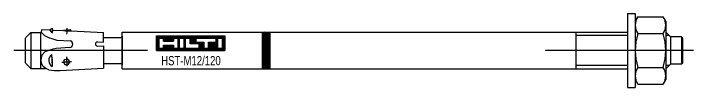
# Model space of a CAD drawing. Header units: millimetres. Extents: x 296 to 4896, y 152 to 3333.
# Drawn here: x 3526.4 to 3748.7, y 1348.6 to 1372.6 of the extents above; entities that cross this region are included whole.
import ezdxf
from ezdxf.enums import TextEntityAlignment as Align

# ---------------------------------------------------------------- set-up
doc = ezdxf.new("R2010")
doc.units = ezdxf.units.MM
doc.linetypes.add('DASHED', pattern=[0.25, 0.15625, -0.09375])
for name, color, linetype in [('1', 1, 'DASHED'), ('10', 1, 'Continuous'), ('2', 3, 'Continuous'), ('3', 4, 'Continuous'), ('4', 2, 'Continuous'), ('951', 1, 'Continuous')]:
    doc.layers.add(name, color=color, linetype=linetype)
doc.styles.get("Standard").update_dxf_attribs({"font": 'arial.ttf'})

# ---------------------------------------------------------------- blocks, each defined once
blk = doc.blocks.new('HST-M12-120')
at = {"layer": '1'}
for p, q in [((-201.46, 5.35), (-201.37, 7.29)), ((-175.14, 0), (-218.91, 0)), ((3.42, 0), (-45.09, 0)), ((-201.64, -2.09), (-201.48, -5.16)), ((-203.17, -3.79), (-199.98, -3.62))]:
    blk.add_line(p, q, dxfattribs=at)
at = {"layer": '1', "linetype": 'Continuous'}
blk.add_arc((-201.03, 13.8), 7.44, 258.4927, 276.2076, dxfattribs=at)
at = {"layer": '10'}
for p, q in [((-172.15, 0), (-172.15, 4.8)), ((-172.15, 4.8), (-149.84, 4.8)), ((-172.11, 4.8), (-172.11, 0)), ((-172.03, 0), (-172.03, 4.8)), ((-171.95, 4.8), (-171.95, 0)), ((-171.87, 0), (-171.87, 4.8)), ((-171.79, 4.8), (-171.79, 0)), ((-171.71, 0), (-171.71, 4.8)), ((-171.63, 4.8), (-171.63, 0)), ((-171.55, 0), (-171.55, 4.8)), ((-171.47, 4.8), (-171.47, 0)), ((-171.39, 0), (-171.39, 4.8)), ((-171.31, 4.8), (-171.31, 4)), ((-171.23, 4), (-171.23, 4.8)), ((-171.15, 4.8), (-171.15, 4)), ((-171.07, 4), (-171.07, 4.8)), ((-170.99, 4.8), (-170.99, 4)), ((-170.91, 4), (-170.91, 4.8)), ((-170.83, 4.8), (-170.83, 4)), ((-170.75, 4), (-170.75, 4.8)), ((-170.67, 4.8), (-170.67, 4)), ((-170.59, 4), (-170.59, 4.8)), ((-170.51, 4.8), (-170.51, 4)), ((-170.43, 4), (-170.43, 4.8)), ((-170.35, 4.8), (-170.35, 4)), ((-170.27, 4), (-170.27, 4.8)), ((-170.19, 4.8), (-170.19, 4)), ((-170.11, 4), (-170.11, 4.8)), ((-170.03, 4.8), (-170.03, 4)), ((-169.95, 4), (-169.95, 4.8)), ((-169.87, 4.8), (-169.87, 4)), ((-169.79, 3.06), (-169.79, 4.8)), ((-169.71, 4.8), (-169.71, 3.06)), ((-169.63, 3.06), (-169.63, 4.8)), ((-169.55, 4.8), (-169.55, 3.06)), ((-169.47, 3.06), (-169.47, 4.8)), ((-169.39, 4.8), (-169.39, 3.06)), ((-169.31, 3.06), (-169.31, 4.8)), ((-169.23, 4.8), (-169.23, 3.06)), ((-169.15, 3.06), (-169.15, 4.8)), ((-169.07, 4.8), (-169.07, 3.06)), ((-168.99, 3.06), (-168.99, 4.8)), ((-168.91, 4.8), (-168.91, 3.06)), ((-168.83, 3.06), (-168.83, 4.8)), ((-168.75, 4.8), (-168.75, 3.06)), ((-168.67, 3.06), (-168.67, 4.8)), ((-168.59, 4.8), (-168.59, 3.06)), ((-168.51, 3.06), (-168.51, 4.8)), ((-168.43, 4.8), (-168.43, 3.06)), ((-168.35, 3.06), (-168.35, 4.8)), ((-168.27, 4.8), (-168.27, 3.06)), ((-168.19, 3.06), (-168.19, 4.8)), ((-168.11, 4.8), (-168.11, 3.06)), ((-168.03, 3.06), (-168.03, 4.8)), ((-167.95, 4.8), (-167.95, 3.06)), ((-167.87, 3.06), (-167.87, 4.8)), ((-167.79, 4.8), (-167.79, 3.06)), ((-167.71, 3.06), (-167.71, 4.8)), ((-167.63, 4.8), (-167.63, 3.06)), ((-167.55, 3.06), (-167.55, 4.8)), ((-167.47, 4.8), (-167.47, 3.06)), ((-167.39, 3.06), (-167.39, 4.8)), ((-167.31, 4.8), (-167.31, 3.06)), ((-167.23, 3.06), (-167.23, 4.8)), ((-167.15, 4.8), (-167.15, 3.06)), ((-167.07, 3.06), (-167.07, 4.8)), ((-166.99, 4.8), (-166.99, 3.06)), ((-166.91, 3.06), (-166.91, 4.8)), ((-166.83, 4.8), (-166.83, 3.06)), ((-166.75, 3.06), (-166.75, 4.8)), ((-166.67, 4.8), (-166.67, 3.06)), ((-166.59, 4), (-166.59, 4.8)), ((-166.51, 4.8), (-166.51, 4)), ((-166.43, 4), (-166.43, 4.8)), ((-166.35, 4.8), (-166.35, 4)), ((-166.27, 4), (-166.27, 4.8)), ((-166.19, 4.8), (-166.19, 4)), ((-166.11, 4), (-166.11, 4.8)), ((-166.03, 4.8), (-166.03, 4)), ((-165.95, 4), (-165.95, 4.8)), ((-165.87, 4.8), (-165.87, 4)), ((-165.79, 4), (-165.79, 4.8)), ((-165.71, 4.8), (-165.71, 4)), ((-165.63, 4), (-165.63, 4.8)), ((-165.55, 4.8), (-165.55, 4)), ((-165.47, 4), (-165.47, 4.8)), ((-165.39, 4.8), (-165.39, 4)), ((-165.31, 4), (-165.31, 4.8)), ((-165.23, 4.8), (-165.23, 4)), ((-165.15, 4), (-165.15, 4.8)), ((-165.07, 4.8), (-165.07, 0)), ((-164.99, 0), (-164.99, 4.8)), ((-164.91, 4.8), (-164.91, 0)), ((-164.83, 0), (-164.83, 4.8)), ((-164.75, 4.8), (-164.75, 0)), ((-164.67, 4), (-164.67, 4.8)), ((-164.59, 4.8), (-164.59, 4)), ((-164.51, 4), (-164.51, 4.8)), ((-164.43, 4.8), (-164.43, 4)), ((-164.35, 4), (-164.35, 4.8)), ((-164.27, 4.8), (-164.27, 4)), ((-164.19, 4), (-164.19, 4.8)), ((-164.11, 4.8), (-164.11, 4)), ((-164.03, 4), (-164.03, 4.8)), ((-163.95, 4.8), (-163.95, 4)), ((-163.87, 4), (-163.87, 4.8)), ((-163.79, 4.8), (-163.79, 4)), ((-163.71, 4), (-163.71, 4.8)), ((-163.63, 4.8), (-163.63, 4)), ((-163.55, 4), (-163.55, 4.8)), ((-163.47, 4.8), (-163.47, 4)), ((-163.39, 4), (-163.39, 4.8)), ((-163.31, 4.8), (-163.31, 4)), ((-163.23, 4), (-163.23, 4.8)), ((-163.15, 4.8), (-163.15, 0)), ((-163.07, 0), (-163.07, 4.8)), ((-162.99, 4.8), (-162.99, 0)), ((-162.91, 0), (-162.91, 4.8)), ((-162.83, 4.8), (-162.83, 0)), ((-162.75, 0), (-162.75, 4.8)), ((-162.67, 4.8), (-162.67, 4)), ((-162.59, 4), (-162.59, 4.8)), ((-162.51, 4.8), (-162.51, 4)), ((-162.43, 4), (-162.43, 4.8)), ((-162.35, 4.8), (-162.35, 4)), ((-162.27, 4), (-162.27, 4.8)), ((-162.19, 4.8), (-162.19, 4)), ((-162.11, 4), (-162.11, 4.8)), ((-162.03, 4.8), (-162.03, 4)), ((-161.95, 4), (-161.95, 4.8)), ((-161.87, 4.8), (-161.87, 4)), ((-161.79, 4), (-161.79, 4.8)), ((-161.71, 4.8), (-161.71, 4)), ((-161.63, 4), (-161.63, 4.8)), ((-161.55, 4.8), (-161.55, 4)), ((-161.47, 4), (-161.47, 4.8)), ((-161.39, 4.8), (-161.39, 4)), ((-161.31, 4), (-161.31, 4.8)), ((-161.23, 4.8), (-161.23, 4)), ((-161.15, 2.12), (-161.15, 4.8)), ((-161.07, 4.8), (-161.07, 2.12)), ((-160.99, 2.12), (-160.99, 4.8)), ((-160.91, 4.8), (-160.91, 2.12)), ((-160.83, 2.12), (-160.83, 4.8)), ((-160.75, 4.8), (-160.75, 2.12)), ((-160.67, 2.12), (-160.67, 4.8)), ((-160.59, 4.8), (-160.59, 2.12)), ((-160.51, 2.12), (-160.51, 4.8)), ((-160.43, 4.8), (-160.43, 2.12)), ((-160.35, 2.12), (-160.35, 4.8)), ((-160.27, 4.8), (-160.27, 2.12)), ((-160.19, 2.12), (-160.19, 4.8)), ((-160.11, 4.8), (-160.11, 2.12)), ((-160.03, 2.12), (-160.03, 4.8)), ((-159.95, 4.8), (-159.95, 2.12)), ((-159.87, 2.12), (-159.87, 4.8)), ((-159.79, 4.8), (-159.79, 2.12)), ((-159.71, 2.12), (-159.71, 4.8)), ((-159.63, 4.8), (-159.63, 2.12)), ((-159.55, 2.12), (-159.55, 4.8)), ((-159.47, 4.8), (-159.47, 2.12)), ((-159.39, 2.12), (-159.39, 4.8)), ((-159.31, 4.8), (-159.31, 2.12)), ((-159.23, 2.12), (-159.23, 4.8)), ((-159.15, 4.8), (-159.15, 4)), ((-159.07, 4), (-159.07, 4.8)), ((-158.99, 4.8), (-158.99, 4)), ((-158.91, 4), (-158.91, 4.8)), ((-158.83, 4.8), (-158.83, 4)), ((-158.75, 4), (-158.75, 4.8)), ((-158.67, 4.8), (-158.67, 4)), ((-158.59, 4), (-158.59, 4.8)), ((-158.51, 4.8), (-158.51, 4)), ((-158.43, 4), (-158.43, 4.8)), ((-158.35, 4.8), (-158.35, 4)), ((-158.27, 4), (-158.27, 4.8)), ((-158.19, 4.8), (-158.19, 4)), ((-158.11, 4), (-158.11, 4.8)), ((-158.03, 4.8), (-158.03, 4)), ((-157.95, 4), (-157.95, 4.8)), ((-157.87, 4.8), (-157.87, 4)), ((-157.79, 4), (-157.79, 4.8)), ((-157.71, 4.8), (-157.71, 4)), ((-157.63, 4), (-157.63, 4.8)), ((-157.55, 4.8), (-157.55, 4)), ((-157.47, 4), (-157.47, 4.8)), ((-157.39, 4.8), (-157.39, 4)), ((-157.31, 4), (-157.31, 4.8)), ((-157.23, 4.8), (-157.23, 4)), ((-157.15, 4), (-157.15, 4.8)), ((-157.07, 4.8), (-157.07, 4)), ((-156.99, 4), (-156.99, 4.8)), ((-156.91, 4.8), (-156.91, 4)), ((-156.83, 4), (-156.83, 4.8)), ((-156.75, 4.8), (-156.75, 4)), ((-156.67, 4), (-156.67, 4.8)), ((-156.59, 4.8), (-156.59, 4)), ((-156.51, 4), (-156.51, 4.8)), ((-156.43, 4.8), (-156.43, 4)), ((-156.35, 4), (-156.35, 4.8)), ((-156.27, 4.8), (-156.27, 4)), ((-156.19, 4), (-156.19, 4.8)), ((-156.11, 4.8), (-156.11, 4)), ((-156.03, 4), (-156.03, 4.8)), ((-155.95, 4.8), (-155.95, 4)), ((-155.87, 4), (-155.87, 4.8)), ((-155.79, 4.8), (-155.79, 4)), ((-155.71, 4), (-155.71, 4.8)), ((-155.63, 4.8), (-155.63, 4)), ((-155.55, 4), (-155.55, 4.8)), ((-155.47, 4.8), (-155.47, 4)), ((-155.39, 4), (-155.39, 4.8)), ((-155.31, 4.8), (-155.31, 4)), ((-155.23, 4), (-155.23, 4.8)), ((-155.15, 4.8), (-155.15, 4)), ((-155.07, 4), (-155.07, 4.8)), ((-154.99, 4.8), (-154.99, 4)), ((-154.91, 4), (-154.91, 4.8)), ((-154.83, 4.8), (-154.83, 4)), ((-154.75, 4), (-154.75, 4.8)), ((-154.67, 4.8), (-154.67, 4)), ((-154.59, 4), (-154.59, 4.8)), ((-154.51, 4.8), (-154.51, 4)), ((-154.43, 4), (-154.43, 4.8)), ((-154.35, 4.8), (-154.35, 4)), ((-154.27, 4), (-154.27, 4.8)), ((-154.19, 4.8), (-154.19, 4)), ((-154.11, 4), (-154.11, 4.8)), ((-154.03, 4.8), (-154.03, 4)), ((-153.95, 4), (-153.95, 4.8)), ((-153.87, 4.8), (-153.87, 4)), ((-153.79, 4), (-153.79, 4.8)), ((-153.71, 4.8), (-153.71, 4)), ((-153.63, 4), (-153.63, 4.8)), ((-153.55, 4.8), (-153.55, 4)), ((-153.47, 4), (-153.47, 4.8)), ((-153.39, 4.8), (-153.39, 4)), ((-153.31, 4), (-153.31, 4.8)), ((-153.23, 4.8), (-153.23, 4)), ((-153.15, 4), (-153.15, 4.8)), ((-153.07, 4.8), (-153.07, 4)), ((-152.99, 4), (-152.99, 4.8)), ((-152.91, 4.8), (-152.91, 4)), ((-152.83, 4), (-152.83, 4.8)), ((-152.75, 4.8), (-152.75, 4)), ((-152.67, 4), (-152.67, 4.8)), ((-152.59, 4.8), (-152.59, 0)), ((-152.51, 0), (-152.51, 4.8)), ((-152.43, 4.8), (-152.43, 0)), ((-152.35, 0), (-152.35, 4.8)), ((-152.27, 4.8), (-152.27, 0)), ((-152.19, 0), (-152.19, 4.8)), ((-152.11, 4.8), (-152.11, 4)), ((-152.03, 4), (-152.03, 4.8)), ((-151.95, 4.8), (-151.95, 4)), ((-151.87, 4), (-151.87, 4.8)), ((-151.79, 4.8), (-151.79, 4)), ((-151.71, 4), (-151.71, 4.8)), ((-151.63, 4.8), (-151.63, 4)), ((-151.55, 4), (-151.55, 4.8)), ((-151.47, 4.8), (-151.47, 4)), ((-151.39, 4), (-151.39, 4.8)), ((-151.31, 4.8), (-151.31, 4)), ((-151.23, 4), (-151.23, 4.8)), ((-151.15, 4.8), (-151.15, 4)), ((-151.07, 4), (-151.07, 4.8)), ((-150.99, 4.8), (-150.99, 4)), ((-150.91, 4), (-150.91, 4.8)), ((-150.83, 4.8), (-150.83, 4)), ((-150.75, 4), (-150.75, 4.8)), ((-150.67, 4.8), (-150.67, 4)), ((-150.59, 0), (-150.59, 4.8)), ((-150.51, 4.8), (-150.51, 0)), ((-150.43, 0), (-150.43, 4.8)), ((-150.35, 4.8), (-150.35, 0)), ((-150.27, 0), (-150.27, 4.8)), ((-150.19, 4.8), (-150.19, 0)), ((-150.11, 0), (-150.11, 4.8)), ((-150.03, 4.8), (-150.03, 0)), ((-149.95, 0), (-149.95, 4.8)), ((-149.87, 4.8), (-149.87, 0)), ((-149.84, 0), (-149.84, 4.8)), ((-171.35, 0.8), (-171.35, 4)), ((-171.35, 4), (-169.84, 4)), ((-169.84, 3.06), (-169.84, 4)), ((-169.84, 3.06), (-166.64, 3.06)), ((-166.64, 4), (-165.14, 4)), ((-166.64, 3.06), (-166.64, 4)), ((-165.14, 0.8), (-165.14, 4)), ((-164.67, 4), (-163.16, 4)), ((-164.67, 0.8), (-164.67, 4)), ((-163.16, 0.8), (-163.16, 4)), ((-162.69, 4), (-161.19, 4)), ((-162.69, 0.8), (-162.69, 4)), ((-161.19, 2.12), (-161.19, 4)), ((-159.21, 4), (-152.62, 4)), ((-159.21, 2.68), (-159.21, 4)), ((-159.21, 2.68), (-156.67, 2.68)), ((-159.15, 2.68), (-159.15, 2.12)), ((-159.07, 2.12), (-159.07, 2.68)), ((-158.99, 2.68), (-158.99, 2.12)), ((-158.91, 2.12), (-158.91, 2.68)), ((-158.83, 2.68), (-158.83, 2.12)), ((-158.75, 2.12), (-158.75, 2.68)), ((-158.67, 2.68), (-158.67, 2.12)), ((-158.59, 2.12), (-158.59, 2.68)), ((-158.51, 2.68), (-158.51, 2.12)), ((-158.43, 2.12), (-158.43, 2.68)), ((-158.35, 2.68), (-158.35, 2.12)), ((-158.27, 2.12), (-158.27, 2.68)), ((-158.19, 2.68), (-158.19, 2.12)), ((-158.11, 0), (-158.11, 2.68)), ((-158.03, 2.68), (-158.03, 0)), ((-157.95, 0), (-157.95, 2.68)), ((-157.87, 2.68), (-157.87, 0)), ((-157.79, 0), (-157.79, 2.68)), ((-157.71, 2.68), (-157.71, 0)), ((-157.63, 0), (-157.63, 2.68)), ((-157.55, 2.68), (-157.55, 0)), ((-157.47, 0), (-157.47, 2.68)), ((-157.39, 2.68), (-157.39, 0)), ((-157.31, 0), (-157.31, 2.68)), ((-157.23, 2.68), (-157.23, 0)), ((-157.15, 0), (-157.15, 2.68)), ((-157.07, 2.68), (-157.07, 0)), ((-156.99, 0), (-156.99, 2.68)), ((-156.91, 2.68), (-156.91, 0)), ((-156.83, 0), (-156.83, 2.68)), ((-156.75, 2.68), (-156.75, 0)), ((-156.67, 0.8), (-156.67, 2.68)), ((-155.16, 0.8), (-155.16, 2.68)), ((-155.16, 2.68), (-152.62, 2.68)), ((-155.15, 2.68), (-155.15, 0)), ((-155.07, 0), (-155.07, 2.68)), ((-154.99, 2.68), (-154.99, 0)), ((-154.91, 0), (-154.91, 2.68)), ((-154.83, 2.68), (-154.83, 0)), ((-154.75, 0), (-154.75, 2.68)), ((-154.67, 2.68), (-154.67, 0)), ((-154.59, 0), (-154.59, 2.68)), ((-154.51, 2.68), (-154.51, 0)), ((-154.43, 0), (-154.43, 2.68)), ((-154.35, 2.68), (-154.35, 0)), ((-154.27, 0), (-154.27, 2.68)), ((-154.19, 2.68), (-154.19, 0)), ((-154.11, 0), (-154.11, 2.68)), ((-154.03, 2.68), (-154.03, 0)), ((-153.95, 0), (-153.95, 2.68)), ((-153.87, 2.68), (-153.87, 0)), ((-153.79, 0), (-153.79, 2.68)), ((-153.71, 2.68), (-153.71, 0)), ((-153.63, 0), (-153.63, 2.68)), ((-153.55, 2.68), (-153.55, 0)), ((-153.47, 0), (-153.47, 2.68)), ((-153.39, 2.68), (-153.39, 0)), ((-153.31, 0), (-153.31, 2.68)), ((-153.23, 2.68), (-153.23, 0)), ((-153.15, 0), (-153.15, 2.68)), ((-153.07, 2.68), (-153.07, 0)), ((-152.99, 0), (-152.99, 2.68)), ((-152.91, 2.68), (-152.91, 0)), ((-152.83, 0), (-152.83, 2.68)), ((-152.75, 2.68), (-152.75, 0)), ((-152.67, 0), (-152.67, 2.68)), ((-152.62, 2.68), (-152.62, 4)), ((-152.15, 4), (-150.64, 4)), ((-152.15, 0.8), (-152.15, 4)), ((-150.64, 0.8), (-150.64, 4)), ((-172.15, 0), (-149.84, 0)), ((-171.35, 0.8), (-169.84, 0.8)), ((-171.31, 0.8), (-171.31, 0)), ((-171.23, 0), (-171.23, 0.8)), ((-171.15, 0.8), (-171.15, 0)), ((-171.07, 0), (-171.07, 0.8)), ((-170.99, 0.8), (-170.99, 0)), ((-170.91, 0), (-170.91, 0.8)), ((-170.83, 0.8), (-170.83, 0)), ((-170.75, 0), (-170.75, 0.8)), ((-170.67, 0.8), (-170.67, 0)), ((-170.59, 0), (-170.59, 0.8)), ((-170.51, 0.8), (-170.51, 0)), ((-170.43, 0), (-170.43, 0.8)), ((-170.35, 0.8), (-170.35, 0)), ((-170.27, 0), (-170.27, 0.8)), ((-170.19, 0.8), (-170.19, 0)), ((-170.11, 0), (-170.11, 0.8)), ((-170.03, 0.8), (-170.03, 0)), ((-169.95, 0), (-169.95, 0.8)), ((-169.87, 0.8), (-169.87, 0)), ((-169.84, 0.8), (-169.84, 1.74)), ((-169.84, 1.74), (-166.64, 1.74)), ((-169.79, 0), (-169.79, 1.74)), ((-169.71, 1.74), (-169.71, 0)), ((-169.63, 0), (-169.63, 1.74)), ((-169.55, 1.74), (-169.55, 0)), ((-169.47, 0), (-169.47, 1.74)), ((-169.39, 1.74), (-169.39, 0)), ((-169.31, 0), (-169.31, 1.74)), ((-169.23, 1.74), (-169.23, 0)), ((-169.15, 0), (-169.15, 1.74)), ((-169.07, 1.74), (-169.07, 0)), ((-168.99, 0), (-168.99, 1.74)), ((-168.91, 1.74), (-168.91, 0)), ((-168.83, 0), (-168.83, 1.74)), ((-168.75, 1.74), (-168.75, 0)), ((-168.67, 0), (-168.67, 1.74)), ((-168.59, 1.74), (-168.59, 0)), ((-168.51, 0), (-168.51, 1.74)), ((-168.43, 1.74), (-168.43, 0)), ((-168.35, 0), (-168.35, 1.74)), ((-168.27, 1.74), (-168.27, 0)), ((-168.19, 0), (-168.19, 1.74)), ((-168.11, 1.74), (-168.11, 0)), ((-168.03, 0), (-168.03, 1.74)), ((-167.95, 1.74), (-167.95, 0)), ((-167.87, 0), (-167.87, 1.74)), ((-167.79, 1.74), (-167.79, 0)), ((-167.71, 0), (-167.71, 1.74)), ((-167.63, 1.74), (-167.63, 0)), ((-167.55, 0), (-167.55, 1.74)), ((-167.47, 1.74), (-167.47, 0)), ((-167.39, 0), (-167.39, 1.74)), ((-167.31, 1.74), (-167.31, 0)), ((-167.23, 0), (-167.23, 1.74)), ((-167.15, 1.74), (-167.15, 0)), ((-167.07, 0), (-167.07, 1.74)), ((-166.99, 1.74), (-166.99, 0)), ((-166.91, 0), (-166.91, 1.74)), ((-166.83, 1.74), (-166.83, 0)), ((-166.75, 0), (-166.75, 1.74)), ((-166.67, 1.74), (-166.67, 0)), ((-166.64, 1.74), (-166.64, 0.8)), ((-166.64, 0.8), (-165.14, 0.8)), ((-166.59, 0), (-166.59, 0.8)), ((-166.51, 0.8), (-166.51, 0)), ((-166.43, 0), (-166.43, 0.8)), ((-166.35, 0.8), (-166.35, 0)), ((-166.27, 0), (-166.27, 0.8)), ((-166.19, 0.8), (-166.19, 0)), ((-166.11, 0), (-166.11, 0.8)), ((-166.03, 0.8), (-166.03, 0)), ((-165.95, 0), (-165.95, 0.8)), ((-165.87, 0.8), (-165.87, 0)), ((-165.79, 0), (-165.79, 0.8)), ((-165.71, 0.8), (-165.71, 0)), ((-165.63, 0), (-165.63, 0.8)), ((-165.55, 0.8), (-165.55, 0)), ((-165.47, 0), (-165.47, 0.8)), ((-165.39, 0.8), (-165.39, 0)), ((-165.31, 0), (-165.31, 0.8)), ((-165.23, 0.8), (-165.23, 0)), ((-165.15, 0), (-165.15, 0.8)), ((-164.67, 0), (-164.67, 0.8)), ((-164.67, 0.8), (-163.16, 0.8)), ((-164.59, 0.8), (-164.59, 0)), ((-164.51, 0), (-164.51, 0.8)), ((-164.43, 0.8), (-164.43, 0)), ((-164.35, 0), (-164.35, 0.8)), ((-164.27, 0.8), (-164.27, 0)), ((-164.19, 0), (-164.19, 0.8)), ((-164.11, 0.8), (-164.11, 0)), ((-164.03, 0), (-164.03, 0.8)), ((-163.95, 0.8), (-163.95, 0)), ((-163.87, 0), (-163.87, 0.8)), ((-163.79, 0.8), (-163.79, 0)), ((-163.71, 0), (-163.71, 0.8)), ((-163.63, 0.8), (-163.63, 0)), ((-163.55, 0), (-163.55, 0.8)), ((-163.47, 0.8), (-163.47, 0)), ((-163.39, 0), (-163.39, 0.8)), ((-163.31, 0.8), (-163.31, 0)), ((-163.23, 0), (-163.23, 0.8)), ((-162.69, 0.8), (-158.17, 0.8)), ((-162.67, 0.8), (-162.67, 0)), ((-162.59, 0), (-162.59, 0.8)), ((-162.51, 0.8), (-162.51, 0)), ((-162.43, 0), (-162.43, 0.8)), ((-162.35, 0.8), (-162.35, 0)), ((-162.27, 0), (-162.27, 0.8)), ((-162.19, 0.8), (-162.19, 0)), ((-162.11, 0), (-162.11, 0.8)), ((-162.03, 0.8), (-162.03, 0)), ((-161.95, 0), (-161.95, 0.8)), ((-161.87, 0.8), (-161.87, 0)), ((-161.79, 0), (-161.79, 0.8)), ((-161.71, 0.8), (-161.71, 0)), ((-161.63, 0), (-161.63, 0.8)), ((-161.55, 0.8), (-161.55, 0)), ((-161.47, 0), (-161.47, 0.8)), ((-161.39, 0.8), (-161.39, 0)), ((-161.31, 0), (-161.31, 0.8)), ((-161.23, 0.8), (-161.23, 0)), ((-158.17, 2.12), (-161.19, 2.12)), ((-161.15, 0), (-161.15, 0.8)), ((-161.07, 0.8), (-161.07, 0)), ((-160.99, 0), (-160.99, 0.8)), ((-160.91, 0.8), (-160.91, 0)), ((-160.83, 0), (-160.83, 0.8)), ((-160.75, 0.8), (-160.75, 0)), ((-160.67, 0), (-160.67, 0.8)), ((-160.59, 0.8), (-160.59, 0)), ((-160.51, 0), (-160.51, 0.8)), ((-160.43, 0.8), (-160.43, 0)), ((-160.35, 0), (-160.35, 0.8)), ((-160.27, 0.8), (-160.27, 0)), ((-160.19, 0), (-160.19, 0.8)), ((-160.11, 0.8), (-160.11, 0)), ((-160.03, 0), (-160.03, 0.8)), ((-159.95, 0.8), (-159.95, 0)), ((-159.87, 0), (-159.87, 0.8)), ((-159.79, 0.8), (-159.79, 0)), ((-159.71, 0), (-159.71, 0.8)), ((-159.63, 0.8), (-159.63, 0)), ((-159.55, 0), (-159.55, 0.8)), ((-159.47, 0.8), (-159.47, 0)), ((-159.39, 0), (-159.39, 0.8)), ((-159.31, 0.8), (-159.31, 0)), ((-159.23, 0), (-159.23, 0.8)), ((-159.15, 0.8), (-159.15, 0)), ((-159.07, 0), (-159.07, 0.8)), ((-158.99, 0.8), (-158.99, 0)), ((-158.91, 0), (-158.91, 0.8)), ((-158.83, 0.8), (-158.83, 0)), ((-158.75, 0), (-158.75, 0.8)), ((-158.67, 0.8), (-158.67, 0)), ((-158.59, 0), (-158.59, 0.8)), ((-158.51, 0.8), (-158.51, 0)), ((-158.43, 0), (-158.43, 0.8)), ((-158.35, 0.8), (-158.35, 0)), ((-158.27, 0), (-158.27, 0.8)), ((-158.19, 0.8), (-158.19, 0)), ((-158.17, 0.8), (-158.17, 2.12)), ((-156.67, 0), (-156.67, 0.8)), ((-156.67, 0.8), (-155.16, 0.8)), ((-156.59, 0.8), (-156.59, 0)), ((-156.51, 0), (-156.51, 0.8)), ((-156.43, 0.8), (-156.43, 0)), ((-156.35, 0), (-156.35, 0.8)), ((-156.27, 0.8), (-156.27, 0)), ((-156.19, 0), (-156.19, 0.8)), ((-156.11, 0.8), (-156.11, 0)), ((-156.03, 0), (-156.03, 0.8)), ((-155.95, 0.8), (-155.95, 0)), ((-155.87, 0), (-155.87, 0.8)), ((-155.79, 0.8), (-155.79, 0)), ((-155.71, 0), (-155.71, 0.8)), ((-155.63, 0.8), (-155.63, 0)), ((-155.55, 0), (-155.55, 0.8)), ((-155.47, 0.8), (-155.47, 0)), ((-155.39, 0), (-155.39, 0.8)), ((-155.31, 0.8), (-155.31, 0)), ((-155.23, 0), (-155.23, 0.8)), ((-152.15, 0.8), (-150.64, 0.8)), ((-152.11, 0.8), (-152.11, 0)), ((-152.03, 0), (-152.03, 0.8)), ((-151.95, 0.8), (-151.95, 0)), ((-151.87, 0), (-151.87, 0.8)), ((-151.79, 0.8), (-151.79, 0)), ((-151.71, 0), (-151.71, 0.8)), ((-151.63, 0.8), (-151.63, 0)), ((-151.55, 0), (-151.55, 0.8)), ((-151.47, 0.8), (-151.47, 0)), ((-151.39, 0), (-151.39, 0.8)), ((-151.31, 0.8), (-151.31, 0)), ((-151.23, 0), (-151.23, 0.8)), ((-151.15, 0.8), (-151.15, 0)), ((-151.07, 0), (-151.07, 0.8)), ((-150.99, 0.8), (-150.99, 0)), ((-150.91, 0), (-150.91, 0.8)), ((-150.83, 0.8), (-150.83, 0)), ((-150.75, 0), (-150.75, 0.8)), ((-150.67, 0.8), (-150.67, 0))]:
    blk.add_line(p, q, dxfattribs=at)
at = {"layer": '2'}
for p, q in [((-18.11, 12), (-18.11, -12)), ((-18.11, 12), (-15.61, 12)), ((-15.61, 12), (-15.61, -12)), ((-15.61, 9.5), (-14.76, 10.97)), ((-14.76, 10.97), (-6.46, 10.97)), ((-5.61, 9.5), (-6.46, 10.97)), ((-5.61, 9.5), (-5.61, -9.5)), ((-209.76, 5.89), (-209.71, 6.84)), ((-209.71, 6.84), (-207.2, 6.72)), ((-207.2, 6.72), (-206.16, 7.27)), ((-206.23, 5.81), (-206.16, 7.27)), ((-206.23, 5.81), (-206.03, 6.67)), ((-206.03, 6.67), (-206.16, 7.27)), ((-206.03, 6.67), (-202.65, 6.51)), ((-202.51, 6.6), (-200.28, 6.88)), ((-200.24, 6.52), (-200.28, 6.88)), ((-213.25, 5.85), (-215, 4.09)), ((-213.25, 5.85), (-213.25, -5.85)), ((-213.25, 5.85), (-209.74, 5.85)), ((-210, -5.85), (-210, 5.85)), ((-200.1, 6.4), (-189.55, 5.91)), ((-189.55, 2.72), (-189.55, 5.89)), ((-183.4, 6), (-18.11, 6)), ((-183.4, -6), (-183.4, 6)), ((-183.4, 4.66), (-183.4, -4.66)), ((-137.5, -6), (-137.5, 6)), ((-135, -6), (-135, 6)), ((-35, 6), (-35, -6)), ((-14.76, 5.49), (-6.46, 5.49)), ((-5.61, 6), (-4, 4.39)), ((-0.5, 4.5), (-4, 4.5)), ((-0.5, 4.5), (-0.5, -4.5)), ((-0.5, 4.5), (0, 4)), ((-215, -4), (-215, 4)), ((-204.75, 3.41), (-200.35, 3.18)), ((-191.51, 2.83), (-189.55, 2.72)), ((-189.55, 4.22), (-183.85, 4.22)), ((-4, -4.39), (-4, 4.39)), ((0, -4), (0, 4)), ((-205.04, 0.8), (-200.57, 1.03)), ((-191.51, 1.39), (-189.55, 1.5)), ((-189.55, 1.5), (-189.55, -5.8)), ((-206.47, -1.32), (-206.26, -5.24)), ((-215, -4.09), (-213.25, -5.85)), ((-189.55, -4.22), (-183.85, -4.22)), ((-5.61, -6), (-4, -4.39)), ((0, -4), (-0.5, -4.5)), ((-213.25, -5.85), (-208.48, -5.85)), ((-203.73, -6.54), (-189.55, -5.8)), ((-183.4, -6), (-18.11, -6)), ((-14.76, -5.49), (-6.46, -5.49)), ((-0.5, -4.5), (-4, -4.5)), ((-15.61, -9.5), (-14.76, -10.97)), ((-14.76, -10.97), (-6.46, -10.97)), ((-5.61, -9.5), (-6.46, -10.97)), ((-18.11, -12), (-15.61, -12))]:
    blk.add_line(p, q, dxfattribs=at)
for points in [[(-209.76, 5.89), (-208.83, 4.85), (-207.5, 4.27), (-206.1, 3.84), (-204.75, 3.41)], [(-209.91, -3.09), (-209.6, -1.4), (-208.62, -0.36), (-206.98, 0.24), (-206, 0.51), (-205.04, 0.8)], [(-207.36, -6.28), (-208.39, -5.9), (-209.26, -5.17), (-209.77, -4.19), (-209.91, -3.09)]]:
    blk.add_lwpolyline(points, dxfattribs=at)
blk.add_lwpolyline([(-200.46, -3.65), (-201.15, -2.82), (-202.34, -3.06), (-202.64, -3.78), (-202.11, -4.53), (-201.09, -4.56)], close=True, dxfattribs=at)
for centre, radius, start, end in [((-10.76, 8.23), 4.85, 145.5615, 214.4385), ((-10.46, 8.23), 4.85, 325.5615, 34.4385), ((-202.71, 10.53), 5.89, 220.2631, 233.3507), ((-202.64, 6.66), 0.147, 267.3502, 334.0901), ((-200.09, 6.54), 0.147, 187.3502, 267.3502), ((-183.85, 4.66), 0.449, 270, 0), ((2.52, 0), 18.13, 162.383, 197.617), ((-23.74, 0), 18.13, 342.383, 17.617), ((-200.69, 2.13), 1.11, 276.1253, 72.1482), ((-191.4, 2.11), 0.723, 98.5979, 261.4021), ((-204.99, -3.21), 2.39, 128.033, 237.967), ((-218.44, -3.91), 12.25, 353.798, 12.202), ((-183.85, -4.66), 0.449, 0, 90), ((-204.49, 8.06), 14.63, 258.7007, 273), ((-10.76, -8.23), 4.85, 145.5615, 214.4385), ((-10.46, -8.23), 4.85, 325.5615, 34.4385)]:
    blk.add_arc(centre, radius, start, end, dxfattribs=at)
at = {"layer": '4'}
for p, q in [((-137.5, 3.63), (-135.13, 6)), ((-135.27, 6), (-137.5, 3.77)), ((-137.5, 3.91), (-135.41, 6)), ((-135.56, 6), (-137.5, 4.06)), ((-137.5, 4.2), (-135.7, 6)), ((-135.84, 6), (-137.5, 4.34)), ((-137.5, 4.48), (-135.98, 6)), ((-136.12, 6), (-137.5, 4.62)), ((-137.5, 4.76), (-136.26, 6)), ((-136.4, 6), (-137.5, 4.9)), ((-137.5, 5.05), (-136.55, 6)), ((-136.69, 6), (-137.5, 5.19)), ((-137.5, 5.33), (-136.83, 6)), ((-136.97, 6), (-137.5, 5.47)), ((-137.5, 5.61), (-137.11, 6)), ((-137.25, 6), (-137.5, 5.75)), ((-137.5, 5.89), (-137.39, 6)), ((-135, 5.99), (-137.5, 3.49)), ((-137.5, 3.35), (-135, 5.85)), ((-135, 5.71), (-137.5, 3.21)), ((-137.5, 3.07), (-135, 5.57)), ((-135, 5.42), (-137.5, 2.92)), ((-137.5, 2.78), (-135, 5.28)), ((-135, 5.14), (-137.5, 2.64)), ((-137.5, 2.5), (-135, 5)), ((-135, 4.86), (-137.5, 2.36)), ((-137.5, 2.22), (-135, 4.72)), ((-135, 4.58), (-137.5, 2.08)), ((-137.5, 1.93), (-135, 4.43)), ((-135, 4.29), (-137.5, 1.79)), ((-137.5, 1.65), (-135, 4.15)), ((-135, 4.01), (-137.5, 1.51)), ((-137.5, 1.37), (-135, 3.87)), ((-135, 3.73), (-137.5, 1.23)), ((-137.5, 1.09), (-135, 3.59)), ((-135, 3.44), (-137.5, 0.94)), ((-137.5, 0.8), (-135, 3.3)), ((-135, 3.16), (-137.5, 0.66)), ((-137.5, 0.52), (-135, 3.02)), ((-135, 2.88), (-137.5, 0.38)), ((-137.5, 0.24), (-135, 2.74)), ((-135, 2.6), (-137.5, 0.1)), ((-137.5, -0.05), (-135, 2.45)), ((-135, 2.31), (-137.5, -0.19)), ((-137.5, -0.33), (-135, 2.17)), ((-135, 2.03), (-137.5, -0.47)), ((-137.5, -0.61), (-135, 1.89)), ((-135, 1.75), (-137.5, -0.75)), ((-137.5, -0.89), (-135, 1.61)), ((-135, 1.46), (-137.5, -1.04)), ((-137.5, -1.18), (-135, 1.32)), ((-135, 1.18), (-137.5, -1.32)), ((-137.5, -1.46), (-135, 1.04)), ((-135, 0.9), (-137.5, -1.6)), ((-137.5, -1.74), (-135, 0.76)), ((-135, 0.62), (-137.5, -1.88)), ((-137.5, -2.03), (-135, 0.47)), ((-135, 0.33), (-137.5, -2.17)), ((-137.5, -2.31), (-135, 0.19)), ((-135, 0.05), (-137.5, -2.45)), ((-137.5, -2.59), (-135, -0.09)), ((-135, -0.23), (-137.5, -2.73)), ((-137.5, -2.87), (-135, -0.37)), ((-135, -0.52), (-137.5, -3.02)), ((-137.5, -3.16), (-135, -0.66)), ((-135, -0.8), (-137.5, -3.3)), ((-137.5, -3.44), (-135, -0.94)), ((-135, -1.08), (-137.5, -3.58)), ((-137.5, -3.72), (-135, -1.22)), ((-135, -1.36), (-137.5, -3.86)), ((-137.5, -4.01), (-135, -1.51)), ((-135, -1.65), (-137.5, -4.15)), ((-137.5, -4.29), (-135, -1.79)), ((-135, -1.93), (-137.5, -4.43)), ((-137.5, -4.57), (-135, -2.07)), ((-135, -2.21), (-137.5, -4.71)), ((-137.5, -4.85), (-135, -2.35)), ((-135, -2.5), (-137.5, -5)), ((-137.5, -5.14), (-135, -2.64)), ((-135, -2.78), (-137.5, -5.28)), ((-137.5, -5.42), (-135, -2.92)), ((-135, -3.06), (-137.5, -5.56)), ((-137.5, -5.7), (-135, -3.2)), ((-135, -3.34), (-137.5, -5.84)), ((-137.5, -5.99), (-135, -3.49)), ((-135, -3.63), (-137.37, -6)), ((-137.23, -6), (-135, -3.77)), ((-135, -3.91), (-137.09, -6)), ((-136.95, -6), (-135, -4.05)), ((-135, -4.19), (-136.81, -6)), ((-136.67, -6), (-135, -4.33)), ((-135, -4.48), (-136.52, -6)), ((-136.38, -6), (-135, -4.62)), ((-135, -4.76), (-136.24, -6)), ((-136.1, -6), (-135, -4.9)), ((-135, -5.04), (-135.96, -6)), ((-135.82, -6), (-135, -5.18)), ((-135, -5.32), (-135.68, -6)), ((-135.53, -6), (-135, -5.47)), ((-135, -5.61), (-135.39, -6)), ((-135.25, -6), (-135, -5.75)), ((-135, -5.89), (-135.11, -6))]:
    blk.add_line(p, q, dxfattribs=at)
at = {"layer": '951'}
for p, q in [((-18.11, 4.93), (-35, 4.93)), ((-4.54, 4.93), (-5.61, 4.93)), ((-18.11, -4.93), (-35, -4.93)), ((-4.54, -4.93), (-5.61, -4.93))]:
    blk.add_line(p, q, dxfattribs=at)
at = {"layer": '3', "width": 0.747083}
blk.add_text('HST-M12/120', height=3, dxfattribs=at).set_placement((-160.91, -4.81), align=Align.CENTER)

msp = doc.modelspace()

# ---------------------------------------------------------------- block references
at = {"color": 3}
msp.add_blockref('HST-M12-120', (3745.3, 1360.64), dxfattribs=at)

doc.saveas('drawing.dxf')
